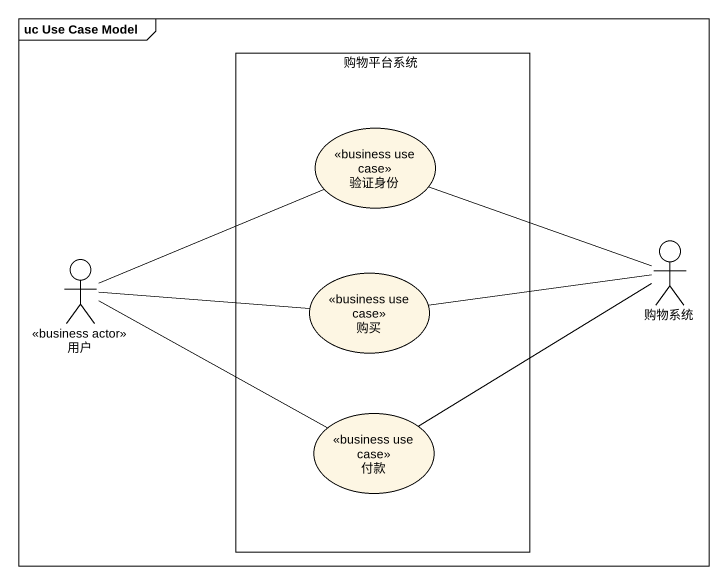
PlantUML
@startuml
mainframe uc Use Case Model
rectangle 购物平台系统 {
  usecase 验证身份 <<business use case>>
  usecase 购买 <<business use case>>
  usecase 付款 <<business use case>>
}
actor 用户 <<business actor>>
actor 购物系统
验证身份 -right- 购物系统
用户 -right- 验证身份
用户 -right- 购买
用户 -right- 付款
购买 -right- 购物系统
付款 -right- 购物系统
@enduml
